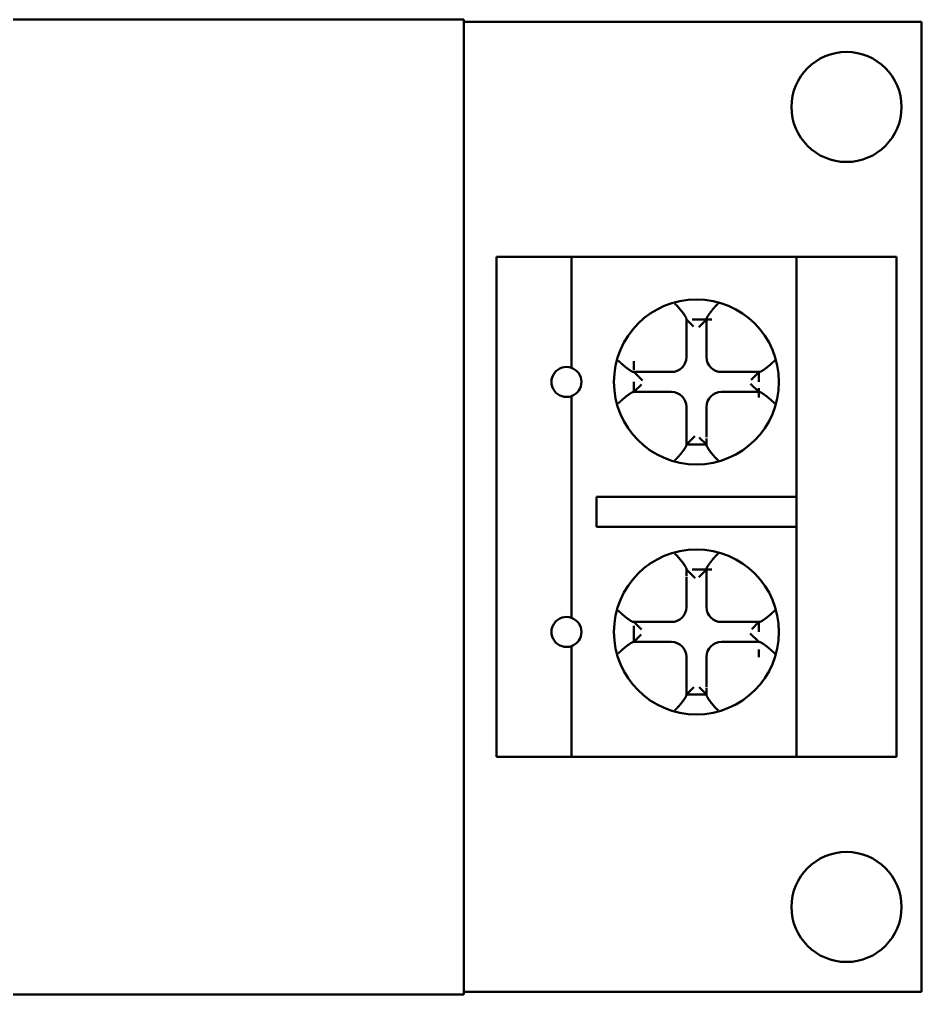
# Model space of a CAD drawing. Header units: millimetres. Extents: x -86 to 841, y -58 to 594.
# Drawn here: x 502.96 to 520.99, y 228.06 to 247.56 of the extents above; entities that cross this region are included whole.
import ezdxf

# ---------------------------------------------------------------- set-up
doc = ezdxf.new("R2010")
doc.units = ezdxf.units.MM
doc.layers.add('Visible (ISO)', color=7, linetype='Continuous', lineweight=50)

msp = doc.modelspace()

# ---------------------------------------------------------------- linework, layer by layer
at = {"layer": 'Visible (ISO)'}
for p, q in [((511.842, 247.557), (494.842, 247.557)), ((511.842, 228.057), (511.842, 247.557)), ((520.992, 247.507), (511.842, 247.507)), ((520.992, 228.107), (520.992, 247.507)), ((513.992, 242.807), (512.492, 242.807)), ((512.492, 242.807), (512.492, 232.807)), ((518.492, 242.807), (513.992, 242.807)), ((513.992, 242.807), (513.992, 240.589)), ((518.492, 242.807), (518.492, 238.007)), ((520.492, 242.807), (518.492, 242.807)), ((520.492, 242.807), (520.492, 232.807)), ((516.292, 241.572), (516.292, 241.418)), ((516.434, 241.414), (516.292, 241.557)), ((516.292, 240.807), (516.292, 241.411)), ((516.797, 241.557), (516.408, 241.557)), ((516.692, 241.557), (516.539, 241.404)), ((516.692, 241.411), (516.692, 241.566)), ((516.692, 241.411), (516.692, 240.807)), ((515.242, 240.72), (515.242, 240.547)), ((515.387, 240.507), (515.232, 240.507)), ((515.414, 240.334), (515.244, 240.505)), ((515.387, 240.507), (515.992, 240.507)), ((516.992, 240.507), (517.597, 240.507)), ((517.742, 240.506), (517.586, 240.351)), ((517.752, 240.507), (517.597, 240.507)), ((517.742, 240.507), (517.742, 240.307)), ((515.242, 240.107), (515.242, 240.307)), ((515.392, 240.257), (515.242, 240.107)), ((517.741, 240.108), (517.576, 240.273)), ((515.232, 240.107), (515.387, 240.107)), ((515.992, 240.107), (515.387, 240.107)), ((517.597, 240.107), (516.992, 240.107)), ((517.597, 240.107), (517.752, 240.107)), ((517.742, 240.185), (517.742, 239.995)), ((513.992, 240.024), (513.992, 235.589)), ((516.292, 239.202), (516.292, 239.807)), ((516.692, 239.807), (516.692, 239.202)), ((516.292, 239.047), (516.292, 239.202)), ((516.457, 239.222), (516.293, 239.057)), ((516.692, 239.057), (516.549, 239.199)), ((516.692, 239.176), (516.692, 239.023)), ((516.692, 239.057), (516.292, 239.057)), ((514.492, 238.007), (514.492, 237.407)), ((518.492, 238.007), (514.492, 238.007)), ((518.492, 238.007), (518.492, 237.407)), ((518.492, 237.407), (514.492, 237.407)), ((518.492, 237.407), (518.492, 232.807)), ((516.292, 236.581), (516.292, 236.427)), ((516.468, 236.381), (516.294, 236.554)), ((516.797, 236.557), (516.408, 236.557)), ((516.692, 236.557), (516.542, 236.406)), ((516.692, 236.411), (516.692, 236.566)), ((516.292, 235.807), (516.292, 236.411)), ((516.692, 236.411), (516.692, 235.807)), ((515.387, 235.507), (515.232, 235.507)), ((515.391, 235.357), (515.242, 235.507)), ((515.242, 235.433), (515.242, 235.23)), ((515.387, 235.507), (515.992, 235.507)), ((516.992, 235.507), (517.597, 235.507)), ((517.752, 235.507), (517.597, 235.507)), ((517.742, 235.507), (517.598, 235.363)), ((517.742, 235.507), (517.742, 235.307)), ((515.242, 235.107), (515.242, 235.307)), ((515.389, 235.254), (515.242, 235.107)), ((517.74, 235.108), (517.569, 235.279)), ((513.992, 235.024), (513.992, 232.807)), ((515.232, 235.107), (515.387, 235.107)), ((515.992, 235.107), (515.387, 235.107)), ((517.597, 235.107), (516.992, 235.107)), ((517.597, 235.107), (517.752, 235.107)), ((516.292, 234.202), (516.292, 234.807)), ((516.692, 234.807), (516.692, 234.202)), ((517.742, 234.955), (517.742, 234.806)), ((516.438, 234.203), (516.292, 234.057)), ((516.292, 234.047), (516.292, 234.202)), ((516.692, 234.057), (516.546, 234.203)), ((516.692, 234.057), (516.292, 234.057)), ((516.692, 234.182), (516.692, 234.028)), ((513.992, 232.807), (512.492, 232.807)), ((518.492, 232.807), (513.992, 232.807)), ((520.492, 232.807), (518.492, 232.807)), ((494.842, 228.057), (511.842, 228.057)), ((511.842, 228.107), (520.992, 228.107))]:
    msp.add_line(p, q, dxfattribs=at)
for centre, radius in [((519.492, 245.807), 1.1), ((516.492, 240.307), 1.65), ((516.492, 235.307), 1.65), ((519.492, 229.807), 1.1)]:
    msp.add_circle(centre, radius, dxfattribs=at)
for centre, start, end in [((515.992, 240.807), 270, 0), ((516.992, 240.807), 180, 270), ((513.892, 240.307), 70.5288, 289.4712), ((513.892, 240.307), 289.4712, 70.5288), ((515.992, 239.807), 0, 90), ((516.992, 239.807), 90, 180), ((515.992, 235.807), 270, 0), ((516.992, 235.807), 180, 270), ((513.892, 235.307), 70.5288, 289.4712), ((513.892, 235.307), 289.4712, 70.5288), ((515.992, 234.807), 0, 90), ((516.992, 234.807), 90, 180)]:
    msp.add_arc(centre, 0.3, start, end, dxfattribs=at)
for points, knots in [([(516.292, 241.566), (516.292, 241.569), (516.291, 241.573), (516.288, 241.582), (516.286, 241.587), (516.278, 241.605), (516.269, 241.619), (516.246, 241.655), (516.229, 241.678), (516.19, 241.729), (516.168, 241.756), (516.122, 241.809), (516.098, 241.835), (516.07, 241.863), (516.065, 241.868), (516.06, 241.872)], [0.000001, 0.000001, 0.000001, 0.000001, 0.00287768, 0.00287768, 0.00591078, 0.00591078, 0.01244531, 0.01244531, 0.0208303, 0.0208303, 0.02984915, 0.02984915, 0.03976854, 0.03976854, 0.04179777, 0.04179777, 0.04179777, 0.04179777]), ([(516.692, 241.566), (516.692, 241.568), (516.692, 241.569), (516.692, 241.57), (516.692, 241.571), (516.693, 241.573), (516.693, 241.574), (516.693, 241.576), (516.694, 241.577), (516.694, 241.579), (516.695, 241.58), (516.696, 241.582), (516.696, 241.584), (516.697, 241.586), (516.698, 241.587), (516.699, 241.589), (516.7, 241.591), (516.7, 241.593), (516.701, 241.595), (516.702, 241.596), (516.702, 241.597), (516.703, 241.598), (516.703, 241.599), (516.704, 241.6), (516.705, 241.601), (516.706, 241.603), (516.707, 241.605), (516.708, 241.607), (516.709, 241.609), (516.711, 241.612), (516.712, 241.614), (516.713, 241.616), (516.715, 241.618), (516.716, 241.621), (516.717, 241.623), (516.719, 241.625), (516.72, 241.628), (516.722, 241.63), (516.723, 241.632), (516.725, 241.635), (516.726, 241.637), (516.728, 241.64), (516.73, 241.642), (516.731, 241.645), (516.733, 241.647), (516.735, 241.65), (516.736, 241.652), (516.738, 241.655), (516.74, 241.657), (516.742, 241.66), (516.744, 241.662), (516.745, 241.665), (516.747, 241.668), (516.749, 241.67), (516.751, 241.673), (516.753, 241.675), (516.755, 241.678), (516.757, 241.681), (516.759, 241.683), (516.76, 241.686), (516.762, 241.688), (516.764, 241.691), (516.766, 241.694), (516.768, 241.696), (516.77, 241.699), (516.772, 241.702), (516.774, 241.704), (516.777, 241.707), (516.779, 241.71), (516.781, 241.712), (516.783, 241.715), (516.785, 241.718), (516.787, 241.72), (516.789, 241.723), (516.791, 241.726), (516.793, 241.728), (516.795, 241.731), (516.798, 241.734), (516.8, 241.736), (516.802, 241.739), (516.804, 241.742), (516.806, 241.744), (516.808, 241.747), (516.811, 241.75), (516.813, 241.752), (516.815, 241.755), (516.817, 241.758), (516.819, 241.76), (516.821, 241.763), (516.824, 241.766), (516.826, 241.768), (516.828, 241.771), (516.83, 241.773), (516.833, 241.776), (516.835, 241.778), (516.837, 241.781), (516.839, 241.784), (516.841, 241.786), (516.844, 241.789), (516.846, 241.791), (516.848, 241.794), (516.85, 241.796), (516.853, 241.799), (516.855, 241.801), (516.857, 241.804), (516.859, 241.806), (516.861, 241.809), (516.864, 241.811), (516.866, 241.813), (516.868, 241.816), (516.87, 241.818), (516.873, 241.821), (516.875, 241.823), (516.877, 241.825), (516.879, 241.828), (516.881, 241.83), (516.884, 241.832), (516.886, 241.834), (516.888, 241.837), (516.89, 241.839), (516.892, 241.841), (516.894, 241.843), (516.897, 241.846), (516.899, 241.848), (516.901, 241.85), (516.903, 241.852), (516.905, 241.854), (516.907, 241.856), (516.909, 241.858), (516.911, 241.86), (516.913, 241.862), (516.916, 241.864), (516.918, 241.866), (516.92, 241.868), (516.922, 241.87), (516.924, 241.872)], [0, 0, 0, 0, 0.022727, 0.022727, 0.022727, 0.045455, 0.045455, 0.045455, 0.068182, 0.068182, 0.068182, 0.090909, 0.090909, 0.090909, 0.113636, 0.113636, 0.113636, 0.136364, 0.136364, 0.136364, 0.147688, 0.147688, 0.147688, 0.159091, 0.159091, 0.159091, 0.181818, 0.181818, 0.181818, 0.204545, 0.204545, 0.204545, 0.227273, 0.227273, 0.227273, 0.25, 0.25, 0.25, 0.272727, 0.272727, 0.272727, 0.295455, 0.295455, 0.295455, 0.318182, 0.318182, 0.318182, 0.340909, 0.340909, 0.340909, 0.363636, 0.363636, 0.363636, 0.386364, 0.386364, 0.386364, 0.409091, 0.409091, 0.409091, 0.431818, 0.431818, 0.431818, 0.454545, 0.454545, 0.454545, 0.477273, 0.477273, 0.477273, 0.5, 0.5, 0.5, 0.522727, 0.522727, 0.522727, 0.545455, 0.545455, 0.545455, 0.568182, 0.568182, 0.568182, 0.590909, 0.590909, 0.590909, 0.613636, 0.613636, 0.613636, 0.636364, 0.636364, 0.636364, 0.659091, 0.659091, 0.659091, 0.681818, 0.681818, 0.681818, 0.704545, 0.704545, 0.704545, 0.727273, 0.727273, 0.727273, 0.75, 0.75, 0.75, 0.772727, 0.772727, 0.772727, 0.795455, 0.795455, 0.795455, 0.818182, 0.818182, 0.818182, 0.840909, 0.840909, 0.840909, 0.863636, 0.863636, 0.863636, 0.886364, 0.886364, 0.886364, 0.909091, 0.909091, 0.909091, 0.931818, 0.931818, 0.931818, 0.954545, 0.954545, 0.954545, 0.977273, 0.977273, 0.977273, 1, 1, 1, 1]), ([(515.232, 240.507), (515.231, 240.507), (515.23, 240.507), (515.228, 240.507), (515.227, 240.507), (515.226, 240.507), (515.224, 240.508), (515.223, 240.508), (515.221, 240.509), (515.22, 240.509), (515.218, 240.51), (515.216, 240.51), (515.215, 240.511), (515.213, 240.512), (515.211, 240.513), (515.209, 240.513), (515.207, 240.514), (515.206, 240.515), (515.204, 240.516), (515.202, 240.517), (515.2, 240.518), (515.198, 240.519), (515.195, 240.52), (515.193, 240.522), (515.191, 240.523), (515.19, 240.524), (515.188, 240.524), (515.187, 240.525), (515.184, 240.527), (515.181, 240.529), (515.178, 240.531), (515.175, 240.532), (515.173, 240.534), (515.171, 240.535), (515.168, 240.537), (515.166, 240.538), (515.164, 240.54), (515.161, 240.541), (515.159, 240.543), (515.156, 240.544), (515.154, 240.546), (515.151, 240.548), (515.149, 240.549), (515.146, 240.551), (515.144, 240.553), (515.141, 240.555), (515.139, 240.556), (515.136, 240.558), (515.134, 240.56), (515.131, 240.562), (515.128, 240.564), (515.126, 240.566), (515.123, 240.568), (515.121, 240.569), (515.118, 240.571), (515.115, 240.573), (515.113, 240.575), (515.11, 240.577), (515.107, 240.579), (515.105, 240.581), (515.102, 240.583), (515.099, 240.585), (515.097, 240.587), (515.094, 240.589), (515.091, 240.591), (515.089, 240.593), (515.086, 240.595), (515.083, 240.597), (515.081, 240.6), (515.078, 240.602), (515.075, 240.604), (515.073, 240.606), (515.07, 240.608), (515.067, 240.61), (515.065, 240.612), (515.062, 240.614), (515.06, 240.616), (515.058, 240.617), (515.056, 240.619), (515.053, 240.622), (515.05, 240.625), (515.046, 240.627), (515.043, 240.63), (515.041, 240.632), (515.038, 240.634), (515.036, 240.636), (515.033, 240.638), (515.03, 240.641), (515.028, 240.643), (515.025, 240.645), (515.023, 240.647), (515.02, 240.649), (515.017, 240.652), (515.015, 240.654), (515.012, 240.656), (515.01, 240.658), (515.007, 240.661), (515.005, 240.663), (515.002, 240.665), (515, 240.667), (514.997, 240.67), (514.995, 240.672), (514.992, 240.674), (514.99, 240.676), (514.987, 240.678), (514.985, 240.681), (514.983, 240.683), (514.98, 240.685), (514.978, 240.687), (514.976, 240.69), (514.973, 240.692), (514.971, 240.694), (514.969, 240.696), (514.966, 240.698), (514.964, 240.7), (514.962, 240.703), (514.96, 240.705), (514.957, 240.707), (514.955, 240.709), (514.953, 240.711), (514.951, 240.713), (514.949, 240.716), (514.947, 240.718), (514.944, 240.72), (514.942, 240.722), (514.94, 240.724), (514.938, 240.726), (514.936, 240.728), (514.934, 240.73), (514.932, 240.732), (514.93, 240.734), (514.928, 240.736), (514.926, 240.738)], [0, 0, 0, 0, 0.022727, 0.022727, 0.022727, 0.045455, 0.045455, 0.045455, 0.068182, 0.068182, 0.068182, 0.090909, 0.090909, 0.090909, 0.113636, 0.113636, 0.113636, 0.136364, 0.136364, 0.136364, 0.159091, 0.159091, 0.159091, 0.181818, 0.181818, 0.181818, 0.197847, 0.197847, 0.197847, 0.227273, 0.227273, 0.227273, 0.25, 0.25, 0.25, 0.272727, 0.272727, 0.272727, 0.295455, 0.295455, 0.295455, 0.318182, 0.318182, 0.318182, 0.340909, 0.340909, 0.340909, 0.363636, 0.363636, 0.363636, 0.386364, 0.386364, 0.386364, 0.409091, 0.409091, 0.409091, 0.431818, 0.431818, 0.431818, 0.454545, 0.454545, 0.454545, 0.477273, 0.477273, 0.477273, 0.5, 0.5, 0.5, 0.522727, 0.522727, 0.522727, 0.545455, 0.545455, 0.545455, 0.568182, 0.568182, 0.568182, 0.584169, 0.584169, 0.584169, 0.613636, 0.613636, 0.613636, 0.636364, 0.636364, 0.636364, 0.659091, 0.659091, 0.659091, 0.681818, 0.681818, 0.681818, 0.704545, 0.704545, 0.704545, 0.727273, 0.727273, 0.727273, 0.75, 0.75, 0.75, 0.772727, 0.772727, 0.772727, 0.795455, 0.795455, 0.795455, 0.818182, 0.818182, 0.818182, 0.840909, 0.840909, 0.840909, 0.863636, 0.863636, 0.863636, 0.886364, 0.886364, 0.886364, 0.909091, 0.909091, 0.909091, 0.931818, 0.931818, 0.931818, 0.954545, 0.954545, 0.954545, 0.977273, 0.977273, 0.977273, 1, 1, 1, 1]), ([(517.752, 240.507), (517.753, 240.507), (517.754, 240.507), (517.755, 240.507), (517.757, 240.507), (517.758, 240.507), (517.759, 240.508), (517.761, 240.508), (517.762, 240.509), (517.764, 240.509), (517.766, 240.51), (517.767, 240.51), (517.769, 240.511), (517.771, 240.512), (517.773, 240.513), (517.774, 240.513), (517.776, 240.514), (517.778, 240.515), (517.78, 240.516), (517.782, 240.517), (517.784, 240.518), (517.786, 240.519), (517.788, 240.52), (517.79, 240.522), (517.793, 240.523), (517.795, 240.524), (517.797, 240.525), (517.799, 240.527), (517.801, 240.528), (517.804, 240.529), (517.806, 240.531), (517.808, 240.532), (517.811, 240.534), (517.813, 240.535), (517.815, 240.537), (517.818, 240.538), (517.82, 240.54), (517.823, 240.541), (517.825, 240.543), (517.827, 240.544), (517.83, 240.546), (517.832, 240.548), (517.835, 240.549), (517.837, 240.551), (517.84, 240.553), (517.843, 240.555), (517.845, 240.556), (517.848, 240.558), (517.85, 240.56), (517.853, 240.562), (517.855, 240.564), (517.858, 240.566), (517.861, 240.568), (517.863, 240.569), (517.866, 240.571), (517.868, 240.573), (517.871, 240.575), (517.874, 240.577), (517.876, 240.579), (517.879, 240.581), (517.882, 240.583), (517.884, 240.585), (517.887, 240.587), (517.89, 240.589), (517.892, 240.591), (517.895, 240.593), (517.898, 240.595), (517.9, 240.597), (517.903, 240.6), (517.906, 240.602), (517.908, 240.604), (517.911, 240.606), (517.914, 240.608), (517.916, 240.61), (517.919, 240.612), (517.922, 240.614), (517.924, 240.617), (517.927, 240.619), (517.93, 240.621), (517.932, 240.623), (517.935, 240.625), (517.938, 240.627), (517.94, 240.63), (517.943, 240.632), (517.946, 240.634), (517.948, 240.636), (517.951, 240.638), (517.953, 240.641), (517.956, 240.642), (517.958, 240.644), (517.96, 240.646), (517.963, 240.649), (517.966, 240.651), (517.969, 240.654), (517.971, 240.656), (517.974, 240.658), (517.976, 240.661), (517.979, 240.663), (517.982, 240.665), (517.984, 240.667), (517.986, 240.67), (517.989, 240.672), (517.991, 240.674), (517.994, 240.676), (517.996, 240.678), (517.999, 240.681), (518.001, 240.683), (518.003, 240.685), (518.006, 240.687), (518.008, 240.69), (518.011, 240.692), (518.013, 240.694), (518.015, 240.696), (518.017, 240.698), (518.02, 240.7), (518.022, 240.703), (518.024, 240.705), (518.026, 240.707), (518.029, 240.709), (518.031, 240.711), (518.033, 240.713), (518.035, 240.716), (518.037, 240.718), (518.039, 240.72), (518.041, 240.722), (518.043, 240.724), (518.045, 240.726), (518.048, 240.728), (518.05, 240.73), (518.051, 240.732), (518.053, 240.734), (518.055, 240.736), (518.057, 240.738)], [0, 0, 0, 0, 0.0227273, 0.0227273, 0.0227273, 0.0454545, 0.0454545, 0.0454545, 0.0681818, 0.0681818, 0.0681818, 0.0909091, 0.0909091, 0.0909091, 0.1136364, 0.1136364, 0.1136364, 0.1363636, 0.1363636, 0.1363636, 0.1590909, 0.1590909, 0.1590909, 0.1818182, 0.1818182, 0.1818182, 0.2045455, 0.2045455, 0.2045455, 0.2272727, 0.2272727, 0.2272727, 0.25, 0.25, 0.25, 0.2727273, 0.2727273, 0.2727273, 0.2954545, 0.2954545, 0.2954545, 0.3181818, 0.3181818, 0.3181818, 0.3409091, 0.3409091, 0.3409091, 0.3636364, 0.3636364, 0.3636364, 0.3863636, 0.3863636, 0.3863636, 0.4090909, 0.4090909, 0.4090909, 0.4318182, 0.4318182, 0.4318182, 0.4545455, 0.4545455, 0.4545455, 0.4772727, 0.4772727, 0.4772727, 0.5, 0.5, 0.5, 0.5227273, 0.5227273, 0.5227273, 0.5454545, 0.5454545, 0.5454545, 0.5681818, 0.5681818, 0.5681818, 0.5909091, 0.5909091, 0.5909091, 0.6136364, 0.6136364, 0.6136364, 0.6363636, 0.6363636, 0.6363636, 0.6590909, 0.6590909, 0.6590909, 0.6782749, 0.6782749, 0.6782749, 0.7045455, 0.7045455, 0.7045455, 0.7272727, 0.7272727, 0.7272727, 0.75, 0.75, 0.75, 0.7727273, 0.7727273, 0.7727273, 0.7954545, 0.7954545, 0.7954545, 0.8181818, 0.8181818, 0.8181818, 0.8409091, 0.8409091, 0.8409091, 0.8636364, 0.8636364, 0.8636364, 0.8863636, 0.8863636, 0.8863636, 0.9090909, 0.9090909, 0.9090909, 0.9318182, 0.9318182, 0.9318182, 0.9545455, 0.9545455, 0.9545455, 0.9772727, 0.9772727, 0.9772727, 1, 1, 1, 1]), ([(515.232, 240.107), (515.231, 240.107), (515.23, 240.107), (515.228, 240.106), (515.227, 240.106), (515.226, 240.106), (515.224, 240.105), (515.223, 240.105), (515.221, 240.105), (515.22, 240.104), (515.218, 240.104), (515.216, 240.103), (515.215, 240.102), (515.213, 240.101), (515.211, 240.101), (515.209, 240.1), (515.207, 240.099), (515.206, 240.098), (515.204, 240.097), (515.202, 240.096), (515.2, 240.095), (515.198, 240.094), (515.195, 240.093), (515.193, 240.092), (515.191, 240.09), (515.189, 240.089), (515.187, 240.088), (515.185, 240.087), (515.182, 240.085), (515.18, 240.084), (515.178, 240.083), (515.175, 240.081), (515.173, 240.08), (515.171, 240.078), (515.168, 240.077), (515.166, 240.075), (515.164, 240.074), (515.161, 240.072), (515.159, 240.07), (515.156, 240.069), (515.154, 240.067), (515.151, 240.065), (515.149, 240.064), (515.146, 240.062), (515.144, 240.06), (515.141, 240.059), (515.139, 240.057), (515.136, 240.055), (515.134, 240.053), (515.131, 240.051), (515.128, 240.049), (515.126, 240.048), (515.123, 240.046), (515.121, 240.044), (515.118, 240.042), (515.115, 240.04), (515.113, 240.038), (515.11, 240.036), (515.107, 240.034), (515.105, 240.032), (515.102, 240.03), (515.099, 240.028), (515.097, 240.026), (515.094, 240.024), (515.091, 240.022), (515.089, 240.02), (515.086, 240.018), (515.083, 240.016), (515.081, 240.014), (515.078, 240.012), (515.075, 240.009), (515.073, 240.007), (515.07, 240.005), (515.067, 240.003), (515.065, 240.001), (515.062, 239.999), (515.059, 239.997), (515.057, 239.994), (515.054, 239.992), (515.051, 239.99), (515.049, 239.988), (515.046, 239.986), (515.043, 239.984), (515.041, 239.981), (515.038, 239.979), (515.036, 239.977), (515.033, 239.975), (515.03, 239.973), (515.028, 239.971), (515.026, 239.969), (515.024, 239.967), (515.021, 239.964), (515.018, 239.962), (515.015, 239.959), (515.012, 239.957), (515.01, 239.955), (515.007, 239.953), (515.005, 239.95), (515.002, 239.948), (515, 239.946), (514.997, 239.944), (514.995, 239.941), (514.992, 239.939), (514.99, 239.937), (514.987, 239.935), (514.985, 239.933), (514.983, 239.93), (514.98, 239.928), (514.978, 239.926), (514.976, 239.924), (514.973, 239.921), (514.971, 239.919), (514.969, 239.917), (514.966, 239.915), (514.964, 239.913), (514.962, 239.911), (514.96, 239.908), (514.957, 239.906), (514.955, 239.904), (514.953, 239.902), (514.951, 239.9), (514.949, 239.898), (514.947, 239.896), (514.944, 239.893), (514.942, 239.891), (514.94, 239.889), (514.938, 239.887), (514.936, 239.885), (514.934, 239.883), (514.932, 239.881), (514.93, 239.879), (514.928, 239.877), (514.926, 239.875)], [0, 0, 0, 0, 0.0227273, 0.0227273, 0.0227273, 0.0454545, 0.0454545, 0.0454545, 0.0681818, 0.0681818, 0.0681818, 0.0909091, 0.0909091, 0.0909091, 0.1136364, 0.1136364, 0.1136364, 0.1363636, 0.1363636, 0.1363636, 0.1590909, 0.1590909, 0.1590909, 0.1818182, 0.1818182, 0.1818182, 0.2045455, 0.2045455, 0.2045455, 0.2272727, 0.2272727, 0.2272727, 0.25, 0.25, 0.25, 0.2727273, 0.2727273, 0.2727273, 0.2954545, 0.2954545, 0.2954545, 0.3181818, 0.3181818, 0.3181818, 0.3409091, 0.3409091, 0.3409091, 0.3636364, 0.3636364, 0.3636364, 0.3863636, 0.3863636, 0.3863636, 0.4090909, 0.4090909, 0.4090909, 0.4318182, 0.4318182, 0.4318182, 0.4545455, 0.4545455, 0.4545455, 0.4772727, 0.4772727, 0.4772727, 0.5, 0.5, 0.5, 0.5227273, 0.5227273, 0.5227273, 0.5454545, 0.5454545, 0.5454545, 0.5681818, 0.5681818, 0.5681818, 0.5909091, 0.5909091, 0.5909091, 0.6136364, 0.6136364, 0.6136364, 0.6363636, 0.6363636, 0.6363636, 0.6590909, 0.6590909, 0.6590909, 0.6782749, 0.6782749, 0.6782749, 0.7045455, 0.7045455, 0.7045455, 0.7272727, 0.7272727, 0.7272727, 0.75, 0.75, 0.75, 0.7727273, 0.7727273, 0.7727273, 0.7954545, 0.7954545, 0.7954545, 0.8181818, 0.8181818, 0.8181818, 0.8409091, 0.8409091, 0.8409091, 0.8636364, 0.8636364, 0.8636364, 0.8863636, 0.8863636, 0.8863636, 0.9090909, 0.9090909, 0.9090909, 0.9318182, 0.9318182, 0.9318182, 0.9545455, 0.9545455, 0.9545455, 0.9772727, 0.9772727, 0.9772727, 1, 1, 1, 1]), ([(517.752, 240.107), (517.753, 240.107), (517.754, 240.107), (517.755, 240.106), (517.757, 240.106), (517.758, 240.106), (517.759, 240.105), (517.761, 240.105), (517.762, 240.105), (517.764, 240.104), (517.766, 240.104), (517.767, 240.103), (517.769, 240.102), (517.771, 240.101), (517.773, 240.101), (517.774, 240.1), (517.776, 240.099), (517.778, 240.098), (517.78, 240.097), (517.782, 240.096), (517.784, 240.095), (517.786, 240.094), (517.788, 240.093), (517.79, 240.092), (517.793, 240.09), (517.794, 240.09), (517.796, 240.089), (517.797, 240.088), (517.8, 240.086), (517.803, 240.084), (517.806, 240.083), (517.808, 240.081), (517.811, 240.08), (517.813, 240.078), (517.815, 240.077), (517.818, 240.075), (517.82, 240.074), (517.823, 240.072), (517.825, 240.07), (517.827, 240.069), (517.83, 240.067), (517.832, 240.065), (517.835, 240.064), (517.837, 240.062), (517.84, 240.06), (517.843, 240.059), (517.845, 240.057), (517.848, 240.055), (517.85, 240.053), (517.853, 240.051), (517.855, 240.049), (517.858, 240.048), (517.861, 240.046), (517.863, 240.044), (517.866, 240.042), (517.868, 240.04), (517.871, 240.038), (517.874, 240.036), (517.876, 240.034), (517.879, 240.032), (517.882, 240.03), (517.884, 240.028), (517.887, 240.026), (517.89, 240.024), (517.892, 240.022), (517.895, 240.02), (517.898, 240.018), (517.9, 240.016), (517.903, 240.014), (517.906, 240.012), (517.908, 240.009), (517.911, 240.007), (517.914, 240.005), (517.916, 240.003), (517.919, 240.001), (517.922, 239.999), (517.924, 239.997), (517.925, 239.996), (517.927, 239.994), (517.931, 239.991), (517.934, 239.989), (517.938, 239.986), (517.94, 239.984), (517.943, 239.981), (517.946, 239.979), (517.948, 239.977), (517.951, 239.975), (517.953, 239.973), (517.956, 239.97), (517.959, 239.968), (517.961, 239.966), (517.964, 239.964), (517.966, 239.961), (517.969, 239.959), (517.971, 239.957), (517.974, 239.955), (517.976, 239.953), (517.979, 239.95), (517.982, 239.948), (517.984, 239.946), (517.986, 239.944), (517.989, 239.941), (517.991, 239.939), (517.994, 239.937), (517.996, 239.935), (517.999, 239.933), (518.001, 239.93), (518.003, 239.928), (518.006, 239.926), (518.008, 239.924), (518.011, 239.921), (518.013, 239.919), (518.015, 239.917), (518.017, 239.915), (518.02, 239.913), (518.022, 239.911), (518.024, 239.908), (518.026, 239.906), (518.029, 239.904), (518.031, 239.902), (518.033, 239.9), (518.035, 239.898), (518.037, 239.896), (518.039, 239.893), (518.041, 239.891), (518.043, 239.889), (518.045, 239.887), (518.048, 239.885), (518.05, 239.883), (518.051, 239.881), (518.053, 239.879), (518.055, 239.877), (518.057, 239.875)], [0, 0, 0, 0, 0.022727, 0.022727, 0.022727, 0.045455, 0.045455, 0.045455, 0.068182, 0.068182, 0.068182, 0.090909, 0.090909, 0.090909, 0.113636, 0.113636, 0.113636, 0.136364, 0.136364, 0.136364, 0.159091, 0.159091, 0.159091, 0.181818, 0.181818, 0.181818, 0.197847, 0.197847, 0.197847, 0.227273, 0.227273, 0.227273, 0.25, 0.25, 0.25, 0.272727, 0.272727, 0.272727, 0.295455, 0.295455, 0.295455, 0.318182, 0.318182, 0.318182, 0.340909, 0.340909, 0.340909, 0.363636, 0.363636, 0.363636, 0.386364, 0.386364, 0.386364, 0.409091, 0.409091, 0.409091, 0.431818, 0.431818, 0.431818, 0.454545, 0.454545, 0.454545, 0.477273, 0.477273, 0.477273, 0.5, 0.5, 0.5, 0.522727, 0.522727, 0.522727, 0.545455, 0.545455, 0.545455, 0.568182, 0.568182, 0.568182, 0.584169, 0.584169, 0.584169, 0.613636, 0.613636, 0.613636, 0.636364, 0.636364, 0.636364, 0.659091, 0.659091, 0.659091, 0.681818, 0.681818, 0.681818, 0.704545, 0.704545, 0.704545, 0.727273, 0.727273, 0.727273, 0.75, 0.75, 0.75, 0.772727, 0.772727, 0.772727, 0.795455, 0.795455, 0.795455, 0.818182, 0.818182, 0.818182, 0.840909, 0.840909, 0.840909, 0.863636, 0.863636, 0.863636, 0.886364, 0.886364, 0.886364, 0.909091, 0.909091, 0.909091, 0.931818, 0.931818, 0.931818, 0.954545, 0.954545, 0.954545, 0.977273, 0.977273, 0.977273, 1, 1, 1, 1]), ([(516.292, 239.047), (516.292, 239.046), (516.292, 239.044), (516.292, 239.043), (516.291, 239.042), (516.291, 239.041), (516.291, 239.039), (516.29, 239.038), (516.29, 239.036), (516.289, 239.034), (516.289, 239.033), (516.288, 239.031), (516.287, 239.029), (516.287, 239.028), (516.286, 239.026), (516.285, 239.024), (516.284, 239.022), (516.283, 239.02), (516.282, 239.018), (516.282, 239.017), (516.281, 239.016), (516.281, 239.015), (516.28, 239.014), (516.28, 239.013), (516.279, 239.012), (516.278, 239.01), (516.277, 239.008), (516.276, 239.006), (516.275, 239.004), (516.273, 239.002), (516.272, 238.999), (516.271, 238.997), (516.269, 238.995), (516.268, 238.993), (516.266, 238.99), (516.265, 238.988), (516.263, 238.986), (516.262, 238.983), (516.26, 238.981), (516.259, 238.978), (516.257, 238.976), (516.256, 238.973), (516.254, 238.971), (516.252, 238.969), (516.251, 238.966), (516.249, 238.964), (516.247, 238.961), (516.246, 238.959), (516.244, 238.956), (516.242, 238.953), (516.24, 238.951), (516.238, 238.948), (516.237, 238.946), (516.235, 238.943), (516.233, 238.94), (516.231, 238.938), (516.229, 238.935), (516.227, 238.933), (516.225, 238.93), (516.223, 238.927), (516.221, 238.925), (516.219, 238.922), (516.217, 238.919), (516.215, 238.917), (516.213, 238.914), (516.211, 238.911), (516.209, 238.909), (516.207, 238.906), (516.205, 238.903), (516.203, 238.901), (516.201, 238.898), (516.199, 238.895), (516.197, 238.893), (516.195, 238.89), (516.193, 238.887), (516.19, 238.885), (516.188, 238.882), (516.186, 238.879), (516.184, 238.877), (516.182, 238.874), (516.18, 238.871), (516.178, 238.869), (516.175, 238.866), (516.173, 238.863), (516.171, 238.861), (516.169, 238.858), (516.167, 238.856), (516.164, 238.853), (516.162, 238.85), (516.16, 238.848), (516.158, 238.845), (516.156, 238.842), (516.153, 238.84), (516.151, 238.837), (516.149, 238.835), (516.147, 238.832), (516.145, 238.83), (516.142, 238.827), (516.14, 238.825), (516.138, 238.822), (516.136, 238.819), (516.133, 238.817), (516.131, 238.814), (516.129, 238.812), (516.127, 238.81), (516.124, 238.807), (516.122, 238.805), (516.12, 238.802), (516.118, 238.8), (516.116, 238.797), (516.113, 238.795), (516.111, 238.793), (516.109, 238.79), (516.107, 238.788), (516.105, 238.786), (516.102, 238.783), (516.1, 238.781), (516.098, 238.779), (516.096, 238.776), (516.094, 238.774), (516.091, 238.772), (516.089, 238.77), (516.087, 238.768), (516.085, 238.766), (516.083, 238.763), (516.081, 238.761), (516.079, 238.759), (516.077, 238.757), (516.074, 238.755), (516.072, 238.753), (516.07, 238.751), (516.068, 238.749), (516.066, 238.747), (516.064, 238.745), (516.062, 238.743), (516.06, 238.741)], [0, 0, 0, 0, 0.022727, 0.022727, 0.022727, 0.045455, 0.045455, 0.045455, 0.068182, 0.068182, 0.068182, 0.090909, 0.090909, 0.090909, 0.113636, 0.113636, 0.113636, 0.136364, 0.136364, 0.136364, 0.147688, 0.147688, 0.147688, 0.159091, 0.159091, 0.159091, 0.181818, 0.181818, 0.181818, 0.204545, 0.204545, 0.204545, 0.227273, 0.227273, 0.227273, 0.25, 0.25, 0.25, 0.272727, 0.272727, 0.272727, 0.295455, 0.295455, 0.295455, 0.318182, 0.318182, 0.318182, 0.340909, 0.340909, 0.340909, 0.363636, 0.363636, 0.363636, 0.386364, 0.386364, 0.386364, 0.409091, 0.409091, 0.409091, 0.431818, 0.431818, 0.431818, 0.454545, 0.454545, 0.454545, 0.477273, 0.477273, 0.477273, 0.5, 0.5, 0.5, 0.522727, 0.522727, 0.522727, 0.545455, 0.545455, 0.545455, 0.568182, 0.568182, 0.568182, 0.590909, 0.590909, 0.590909, 0.613636, 0.613636, 0.613636, 0.636364, 0.636364, 0.636364, 0.659091, 0.659091, 0.659091, 0.681818, 0.681818, 0.681818, 0.704545, 0.704545, 0.704545, 0.727273, 0.727273, 0.727273, 0.75, 0.75, 0.75, 0.772727, 0.772727, 0.772727, 0.795455, 0.795455, 0.795455, 0.818182, 0.818182, 0.818182, 0.840909, 0.840909, 0.840909, 0.863636, 0.863636, 0.863636, 0.886364, 0.886364, 0.886364, 0.909091, 0.909091, 0.909091, 0.931818, 0.931818, 0.931818, 0.954545, 0.954545, 0.954545, 0.977273, 0.977273, 0.977273, 1, 1, 1, 1]), ([(516.692, 239.047), (516.692, 239.044), (516.693, 239.04), (516.695, 239.032), (516.697, 239.027), (516.706, 239.009), (516.715, 238.994), (516.738, 238.958), (516.754, 238.935), (516.794, 238.884), (516.815, 238.857), (516.861, 238.804), (516.886, 238.778), (516.914, 238.75), (516.919, 238.746), (516.924, 238.741)], [0.000001, 0.000001, 0.000001, 0.000001, 0.00287768, 0.00287768, 0.00591078, 0.00591078, 0.01244531, 0.01244531, 0.0208303, 0.0208303, 0.02984915, 0.02984915, 0.03976854, 0.03976854, 0.04179777, 0.04179777, 0.04179777, 0.04179777]), ([(516.292, 236.566), (516.292, 236.569), (516.291, 236.573), (516.288, 236.582), (516.286, 236.587), (516.278, 236.605), (516.269, 236.619), (516.246, 236.655), (516.229, 236.678), (516.19, 236.729), (516.168, 236.756), (516.122, 236.809), (516.098, 236.835), (516.07, 236.863), (516.065, 236.868), (516.06, 236.872)], [0.000001, 0.000001, 0.000001, 0.000001, 0.00287768, 0.00287768, 0.00591078, 0.00591078, 0.01244531, 0.01244531, 0.0208303, 0.0208303, 0.02984915, 0.02984915, 0.03976854, 0.03976854, 0.04179777, 0.04179777, 0.04179777, 0.04179777]), ([(516.692, 236.566), (516.692, 236.568), (516.692, 236.569), (516.692, 236.57), (516.692, 236.571), (516.693, 236.573), (516.693, 236.574), (516.693, 236.576), (516.694, 236.577), (516.694, 236.579), (516.695, 236.58), (516.696, 236.582), (516.696, 236.584), (516.697, 236.586), (516.698, 236.587), (516.699, 236.589), (516.7, 236.591), (516.7, 236.593), (516.701, 236.595), (516.702, 236.596), (516.702, 236.597), (516.703, 236.598), (516.703, 236.599), (516.704, 236.6), (516.705, 236.601), (516.706, 236.603), (516.707, 236.605), (516.708, 236.607), (516.709, 236.609), (516.711, 236.612), (516.712, 236.614), (516.713, 236.616), (516.715, 236.618), (516.716, 236.621), (516.717, 236.623), (516.719, 236.625), (516.72, 236.628), (516.722, 236.63), (516.723, 236.632), (516.725, 236.635), (516.726, 236.637), (516.728, 236.64), (516.73, 236.642), (516.731, 236.645), (516.733, 236.647), (516.735, 236.65), (516.736, 236.652), (516.738, 236.655), (516.74, 236.657), (516.742, 236.66), (516.744, 236.662), (516.745, 236.665), (516.747, 236.668), (516.749, 236.67), (516.751, 236.673), (516.753, 236.675), (516.755, 236.678), (516.757, 236.681), (516.759, 236.683), (516.76, 236.686), (516.762, 236.688), (516.764, 236.691), (516.766, 236.694), (516.768, 236.696), (516.77, 236.699), (516.772, 236.702), (516.774, 236.704), (516.777, 236.707), (516.779, 236.71), (516.781, 236.712), (516.783, 236.715), (516.785, 236.718), (516.787, 236.72), (516.789, 236.723), (516.791, 236.726), (516.793, 236.728), (516.795, 236.731), (516.798, 236.734), (516.8, 236.736), (516.802, 236.739), (516.804, 236.742), (516.806, 236.744), (516.808, 236.747), (516.811, 236.75), (516.813, 236.752), (516.815, 236.755), (516.817, 236.758), (516.819, 236.76), (516.821, 236.763), (516.824, 236.766), (516.826, 236.768), (516.828, 236.771), (516.83, 236.773), (516.833, 236.776), (516.835, 236.778), (516.837, 236.781), (516.839, 236.784), (516.841, 236.786), (516.844, 236.789), (516.846, 236.791), (516.848, 236.794), (516.85, 236.796), (516.853, 236.799), (516.855, 236.801), (516.857, 236.804), (516.859, 236.806), (516.861, 236.809), (516.864, 236.811), (516.866, 236.813), (516.868, 236.816), (516.87, 236.818), (516.873, 236.821), (516.875, 236.823), (516.877, 236.825), (516.879, 236.828), (516.881, 236.83), (516.884, 236.832), (516.886, 236.834), (516.888, 236.837), (516.89, 236.839), (516.892, 236.841), (516.894, 236.843), (516.897, 236.846), (516.899, 236.848), (516.901, 236.85), (516.903, 236.852), (516.905, 236.854), (516.907, 236.856), (516.909, 236.858), (516.911, 236.86), (516.913, 236.862), (516.916, 236.864), (516.918, 236.866), (516.92, 236.868), (516.922, 236.87), (516.924, 236.872)], [0, 0, 0, 0, 0.022727, 0.022727, 0.022727, 0.045455, 0.045455, 0.045455, 0.068182, 0.068182, 0.068182, 0.090909, 0.090909, 0.090909, 0.113636, 0.113636, 0.113636, 0.136364, 0.136364, 0.136364, 0.147688, 0.147688, 0.147688, 0.159091, 0.159091, 0.159091, 0.181818, 0.181818, 0.181818, 0.204545, 0.204545, 0.204545, 0.227273, 0.227273, 0.227273, 0.25, 0.25, 0.25, 0.272727, 0.272727, 0.272727, 0.295455, 0.295455, 0.295455, 0.318182, 0.318182, 0.318182, 0.340909, 0.340909, 0.340909, 0.363636, 0.363636, 0.363636, 0.386364, 0.386364, 0.386364, 0.409091, 0.409091, 0.409091, 0.431818, 0.431818, 0.431818, 0.454545, 0.454545, 0.454545, 0.477273, 0.477273, 0.477273, 0.5, 0.5, 0.5, 0.522727, 0.522727, 0.522727, 0.545455, 0.545455, 0.545455, 0.568182, 0.568182, 0.568182, 0.590909, 0.590909, 0.590909, 0.613636, 0.613636, 0.613636, 0.636364, 0.636364, 0.636364, 0.659091, 0.659091, 0.659091, 0.681818, 0.681818, 0.681818, 0.704545, 0.704545, 0.704545, 0.727273, 0.727273, 0.727273, 0.75, 0.75, 0.75, 0.772727, 0.772727, 0.772727, 0.795455, 0.795455, 0.795455, 0.818182, 0.818182, 0.818182, 0.840909, 0.840909, 0.840909, 0.863636, 0.863636, 0.863636, 0.886364, 0.886364, 0.886364, 0.909091, 0.909091, 0.909091, 0.931818, 0.931818, 0.931818, 0.954545, 0.954545, 0.954545, 0.977273, 0.977273, 0.977273, 1, 1, 1, 1]), ([(515.232, 235.507), (515.231, 235.507), (515.23, 235.507), (515.228, 235.507), (515.227, 235.507), (515.226, 235.507), (515.224, 235.508), (515.223, 235.508), (515.221, 235.509), (515.22, 235.509), (515.218, 235.51), (515.216, 235.51), (515.215, 235.511), (515.213, 235.512), (515.211, 235.513), (515.209, 235.513), (515.207, 235.514), (515.206, 235.515), (515.204, 235.516), (515.202, 235.517), (515.2, 235.518), (515.198, 235.519), (515.195, 235.52), (515.193, 235.522), (515.191, 235.523), (515.19, 235.524), (515.188, 235.524), (515.187, 235.525), (515.184, 235.527), (515.181, 235.529), (515.178, 235.531), (515.175, 235.532), (515.173, 235.534), (515.171, 235.535), (515.168, 235.537), (515.166, 235.538), (515.164, 235.54), (515.161, 235.541), (515.159, 235.543), (515.156, 235.544), (515.154, 235.546), (515.151, 235.548), (515.149, 235.549), (515.146, 235.551), (515.144, 235.553), (515.141, 235.555), (515.139, 235.556), (515.136, 235.558), (515.134, 235.56), (515.131, 235.562), (515.128, 235.564), (515.126, 235.566), (515.123, 235.568), (515.121, 235.569), (515.118, 235.571), (515.115, 235.573), (515.113, 235.575), (515.11, 235.577), (515.107, 235.579), (515.105, 235.581), (515.102, 235.583), (515.099, 235.585), (515.097, 235.587), (515.094, 235.589), (515.091, 235.591), (515.089, 235.593), (515.086, 235.595), (515.083, 235.597), (515.081, 235.6), (515.078, 235.602), (515.075, 235.604), (515.073, 235.606), (515.07, 235.608), (515.067, 235.61), (515.065, 235.612), (515.062, 235.614), (515.06, 235.616), (515.058, 235.617), (515.056, 235.619), (515.053, 235.622), (515.05, 235.625), (515.046, 235.627), (515.043, 235.63), (515.041, 235.632), (515.038, 235.634), (515.036, 235.636), (515.033, 235.638), (515.03, 235.641), (515.028, 235.643), (515.025, 235.645), (515.023, 235.647), (515.02, 235.649), (515.017, 235.652), (515.015, 235.654), (515.012, 235.656), (515.01, 235.658), (515.007, 235.661), (515.005, 235.663), (515.002, 235.665), (515, 235.667), (514.997, 235.67), (514.995, 235.672), (514.992, 235.674), (514.99, 235.676), (514.987, 235.678), (514.985, 235.681), (514.983, 235.683), (514.98, 235.685), (514.978, 235.687), (514.976, 235.69), (514.973, 235.692), (514.971, 235.694), (514.969, 235.696), (514.966, 235.698), (514.964, 235.7), (514.962, 235.703), (514.96, 235.705), (514.957, 235.707), (514.955, 235.709), (514.953, 235.711), (514.951, 235.713), (514.949, 235.716), (514.947, 235.718), (514.944, 235.72), (514.942, 235.722), (514.94, 235.724), (514.938, 235.726), (514.936, 235.728), (514.934, 235.73), (514.932, 235.732), (514.93, 235.734), (514.928, 235.736), (514.926, 235.738)], [0, 0, 0, 0, 0.022727, 0.022727, 0.022727, 0.045455, 0.045455, 0.045455, 0.068182, 0.068182, 0.068182, 0.090909, 0.090909, 0.090909, 0.113636, 0.113636, 0.113636, 0.136364, 0.136364, 0.136364, 0.159091, 0.159091, 0.159091, 0.181818, 0.181818, 0.181818, 0.197847, 0.197847, 0.197847, 0.227273, 0.227273, 0.227273, 0.25, 0.25, 0.25, 0.272727, 0.272727, 0.272727, 0.295455, 0.295455, 0.295455, 0.318182, 0.318182, 0.318182, 0.340909, 0.340909, 0.340909, 0.363636, 0.363636, 0.363636, 0.386364, 0.386364, 0.386364, 0.409091, 0.409091, 0.409091, 0.431818, 0.431818, 0.431818, 0.454545, 0.454545, 0.454545, 0.477273, 0.477273, 0.477273, 0.5, 0.5, 0.5, 0.522727, 0.522727, 0.522727, 0.545455, 0.545455, 0.545455, 0.568182, 0.568182, 0.568182, 0.584169, 0.584169, 0.584169, 0.613636, 0.613636, 0.613636, 0.636364, 0.636364, 0.636364, 0.659091, 0.659091, 0.659091, 0.681818, 0.681818, 0.681818, 0.704545, 0.704545, 0.704545, 0.727273, 0.727273, 0.727273, 0.75, 0.75, 0.75, 0.772727, 0.772727, 0.772727, 0.795455, 0.795455, 0.795455, 0.818182, 0.818182, 0.818182, 0.840909, 0.840909, 0.840909, 0.863636, 0.863636, 0.863636, 0.886364, 0.886364, 0.886364, 0.909091, 0.909091, 0.909091, 0.931818, 0.931818, 0.931818, 0.954545, 0.954545, 0.954545, 0.977273, 0.977273, 0.977273, 1, 1, 1, 1]), ([(517.752, 235.507), (517.753, 235.507), (517.754, 235.507), (517.755, 235.507), (517.757, 235.507), (517.758, 235.507), (517.759, 235.508), (517.761, 235.508), (517.762, 235.509), (517.764, 235.509), (517.766, 235.51), (517.767, 235.51), (517.769, 235.511), (517.771, 235.512), (517.773, 235.513), (517.774, 235.513), (517.776, 235.514), (517.778, 235.515), (517.78, 235.516), (517.782, 235.517), (517.784, 235.518), (517.786, 235.519), (517.788, 235.52), (517.79, 235.522), (517.793, 235.523), (517.795, 235.524), (517.797, 235.525), (517.799, 235.527), (517.801, 235.528), (517.804, 235.529), (517.806, 235.531), (517.808, 235.532), (517.811, 235.534), (517.813, 235.535), (517.815, 235.537), (517.818, 235.538), (517.82, 235.54), (517.823, 235.541), (517.825, 235.543), (517.827, 235.544), (517.83, 235.546), (517.832, 235.548), (517.835, 235.549), (517.837, 235.551), (517.84, 235.553), (517.843, 235.555), (517.845, 235.556), (517.848, 235.558), (517.85, 235.56), (517.853, 235.562), (517.855, 235.564), (517.858, 235.566), (517.861, 235.568), (517.863, 235.569), (517.866, 235.571), (517.868, 235.573), (517.871, 235.575), (517.874, 235.577), (517.876, 235.579), (517.879, 235.581), (517.882, 235.583), (517.884, 235.585), (517.887, 235.587), (517.89, 235.589), (517.892, 235.591), (517.895, 235.593), (517.898, 235.595), (517.9, 235.597), (517.903, 235.6), (517.906, 235.602), (517.908, 235.604), (517.911, 235.606), (517.914, 235.608), (517.916, 235.61), (517.919, 235.612), (517.922, 235.614), (517.924, 235.617), (517.927, 235.619), (517.93, 235.621), (517.932, 235.623), (517.935, 235.625), (517.938, 235.627), (517.94, 235.63), (517.943, 235.632), (517.946, 235.634), (517.948, 235.636), (517.951, 235.638), (517.953, 235.641), (517.956, 235.642), (517.958, 235.644), (517.96, 235.646), (517.963, 235.649), (517.966, 235.651), (517.969, 235.654), (517.971, 235.656), (517.974, 235.658), (517.976, 235.661), (517.979, 235.663), (517.982, 235.665), (517.984, 235.667), (517.986, 235.67), (517.989, 235.672), (517.991, 235.674), (517.994, 235.676), (517.996, 235.678), (517.999, 235.681), (518.001, 235.683), (518.003, 235.685), (518.006, 235.687), (518.008, 235.69), (518.011, 235.692), (518.013, 235.694), (518.015, 235.696), (518.017, 235.698), (518.02, 235.7), (518.022, 235.703), (518.024, 235.705), (518.026, 235.707), (518.029, 235.709), (518.031, 235.711), (518.033, 235.713), (518.035, 235.716), (518.037, 235.718), (518.039, 235.72), (518.041, 235.722), (518.043, 235.724), (518.045, 235.726), (518.048, 235.728), (518.05, 235.73), (518.051, 235.732), (518.053, 235.734), (518.055, 235.736), (518.057, 235.738)], [0, 0, 0, 0, 0.0227273, 0.0227273, 0.0227273, 0.0454545, 0.0454545, 0.0454545, 0.0681818, 0.0681818, 0.0681818, 0.0909091, 0.0909091, 0.0909091, 0.1136364, 0.1136364, 0.1136364, 0.1363636, 0.1363636, 0.1363636, 0.1590909, 0.1590909, 0.1590909, 0.1818182, 0.1818182, 0.1818182, 0.2045455, 0.2045455, 0.2045455, 0.2272727, 0.2272727, 0.2272727, 0.25, 0.25, 0.25, 0.2727273, 0.2727273, 0.2727273, 0.2954545, 0.2954545, 0.2954545, 0.3181818, 0.3181818, 0.3181818, 0.3409091, 0.3409091, 0.3409091, 0.3636364, 0.3636364, 0.3636364, 0.3863636, 0.3863636, 0.3863636, 0.4090909, 0.4090909, 0.4090909, 0.4318182, 0.4318182, 0.4318182, 0.4545455, 0.4545455, 0.4545455, 0.4772727, 0.4772727, 0.4772727, 0.5, 0.5, 0.5, 0.5227273, 0.5227273, 0.5227273, 0.5454545, 0.5454545, 0.5454545, 0.5681818, 0.5681818, 0.5681818, 0.5909091, 0.5909091, 0.5909091, 0.6136364, 0.6136364, 0.6136364, 0.6363636, 0.6363636, 0.6363636, 0.6590909, 0.6590909, 0.6590909, 0.6782749, 0.6782749, 0.6782749, 0.7045455, 0.7045455, 0.7045455, 0.7272727, 0.7272727, 0.7272727, 0.75, 0.75, 0.75, 0.7727273, 0.7727273, 0.7727273, 0.7954545, 0.7954545, 0.7954545, 0.8181818, 0.8181818, 0.8181818, 0.8409091, 0.8409091, 0.8409091, 0.8636364, 0.8636364, 0.8636364, 0.8863636, 0.8863636, 0.8863636, 0.9090909, 0.9090909, 0.9090909, 0.9318182, 0.9318182, 0.9318182, 0.9545455, 0.9545455, 0.9545455, 0.9772727, 0.9772727, 0.9772727, 1, 1, 1, 1]), ([(515.232, 235.107), (515.231, 235.107), (515.23, 235.107), (515.228, 235.106), (515.227, 235.106), (515.226, 235.106), (515.224, 235.105), (515.223, 235.105), (515.221, 235.105), (515.22, 235.104), (515.218, 235.104), (515.216, 235.103), (515.215, 235.102), (515.213, 235.101), (515.211, 235.101), (515.209, 235.1), (515.207, 235.099), (515.206, 235.098), (515.204, 235.097), (515.202, 235.096), (515.2, 235.095), (515.198, 235.094), (515.195, 235.093), (515.193, 235.092), (515.191, 235.09), (515.189, 235.089), (515.187, 235.088), (515.185, 235.087), (515.182, 235.085), (515.18, 235.084), (515.178, 235.083), (515.175, 235.081), (515.173, 235.08), (515.171, 235.078), (515.168, 235.077), (515.166, 235.075), (515.164, 235.074), (515.161, 235.072), (515.159, 235.07), (515.156, 235.069), (515.154, 235.067), (515.151, 235.065), (515.149, 235.064), (515.146, 235.062), (515.144, 235.06), (515.141, 235.059), (515.139, 235.057), (515.136, 235.055), (515.134, 235.053), (515.131, 235.051), (515.128, 235.049), (515.126, 235.048), (515.123, 235.046), (515.121, 235.044), (515.118, 235.042), (515.115, 235.04), (515.113, 235.038), (515.11, 235.036), (515.107, 235.034), (515.105, 235.032), (515.102, 235.03), (515.099, 235.028), (515.097, 235.026), (515.094, 235.024), (515.091, 235.022), (515.089, 235.02), (515.086, 235.018), (515.083, 235.016), (515.081, 235.014), (515.078, 235.012), (515.075, 235.009), (515.073, 235.007), (515.07, 235.005), (515.067, 235.003), (515.065, 235.001), (515.062, 234.999), (515.059, 234.997), (515.057, 234.994), (515.054, 234.992), (515.051, 234.99), (515.049, 234.988), (515.046, 234.986), (515.043, 234.984), (515.041, 234.981), (515.038, 234.979), (515.036, 234.977), (515.033, 234.975), (515.03, 234.973), (515.028, 234.971), (515.026, 234.969), (515.024, 234.967), (515.021, 234.964), (515.018, 234.962), (515.015, 234.959), (515.012, 234.957), (515.01, 234.955), (515.007, 234.953), (515.005, 234.95), (515.002, 234.948), (515, 234.946), (514.997, 234.944), (514.995, 234.941), (514.992, 234.939), (514.99, 234.937), (514.987, 234.935), (514.985, 234.933), (514.983, 234.93), (514.98, 234.928), (514.978, 234.926), (514.976, 234.924), (514.973, 234.921), (514.971, 234.919), (514.969, 234.917), (514.966, 234.915), (514.964, 234.913), (514.962, 234.911), (514.96, 234.908), (514.957, 234.906), (514.955, 234.904), (514.953, 234.902), (514.951, 234.9), (514.949, 234.898), (514.947, 234.896), (514.944, 234.893), (514.942, 234.891), (514.94, 234.889), (514.938, 234.887), (514.936, 234.885), (514.934, 234.883), (514.932, 234.881), (514.93, 234.879), (514.928, 234.877), (514.926, 234.875)], [0, 0, 0, 0, 0.0227273, 0.0227273, 0.0227273, 0.0454545, 0.0454545, 0.0454545, 0.0681818, 0.0681818, 0.0681818, 0.0909091, 0.0909091, 0.0909091, 0.1136364, 0.1136364, 0.1136364, 0.1363636, 0.1363636, 0.1363636, 0.1590909, 0.1590909, 0.1590909, 0.1818182, 0.1818182, 0.1818182, 0.2045455, 0.2045455, 0.2045455, 0.2272727, 0.2272727, 0.2272727, 0.25, 0.25, 0.25, 0.2727273, 0.2727273, 0.2727273, 0.2954545, 0.2954545, 0.2954545, 0.3181818, 0.3181818, 0.3181818, 0.3409091, 0.3409091, 0.3409091, 0.3636364, 0.3636364, 0.3636364, 0.3863636, 0.3863636, 0.3863636, 0.4090909, 0.4090909, 0.4090909, 0.4318182, 0.4318182, 0.4318182, 0.4545455, 0.4545455, 0.4545455, 0.4772727, 0.4772727, 0.4772727, 0.5, 0.5, 0.5, 0.5227273, 0.5227273, 0.5227273, 0.5454545, 0.5454545, 0.5454545, 0.5681818, 0.5681818, 0.5681818, 0.5909091, 0.5909091, 0.5909091, 0.6136364, 0.6136364, 0.6136364, 0.6363636, 0.6363636, 0.6363636, 0.6590909, 0.6590909, 0.6590909, 0.6782749, 0.6782749, 0.6782749, 0.7045455, 0.7045455, 0.7045455, 0.7272727, 0.7272727, 0.7272727, 0.75, 0.75, 0.75, 0.7727273, 0.7727273, 0.7727273, 0.7954545, 0.7954545, 0.7954545, 0.8181818, 0.8181818, 0.8181818, 0.8409091, 0.8409091, 0.8409091, 0.8636364, 0.8636364, 0.8636364, 0.8863636, 0.8863636, 0.8863636, 0.9090909, 0.9090909, 0.9090909, 0.9318182, 0.9318182, 0.9318182, 0.9545455, 0.9545455, 0.9545455, 0.9772727, 0.9772727, 0.9772727, 1, 1, 1, 1]), ([(517.752, 235.107), (517.753, 235.107), (517.754, 235.107), (517.755, 235.106), (517.757, 235.106), (517.758, 235.106), (517.759, 235.105), (517.761, 235.105), (517.762, 235.105), (517.764, 235.104), (517.766, 235.104), (517.767, 235.103), (517.769, 235.102), (517.771, 235.101), (517.773, 235.101), (517.774, 235.1), (517.776, 235.099), (517.778, 235.098), (517.78, 235.097), (517.782, 235.096), (517.784, 235.095), (517.786, 235.094), (517.788, 235.093), (517.79, 235.092), (517.793, 235.09), (517.794, 235.09), (517.796, 235.089), (517.797, 235.088), (517.8, 235.086), (517.803, 235.084), (517.806, 235.083), (517.808, 235.081), (517.811, 235.08), (517.813, 235.078), (517.815, 235.077), (517.818, 235.075), (517.82, 235.074), (517.823, 235.072), (517.825, 235.07), (517.827, 235.069), (517.83, 235.067), (517.832, 235.065), (517.835, 235.064), (517.837, 235.062), (517.84, 235.06), (517.843, 235.059), (517.845, 235.057), (517.848, 235.055), (517.85, 235.053), (517.853, 235.051), (517.855, 235.049), (517.858, 235.048), (517.861, 235.046), (517.863, 235.044), (517.866, 235.042), (517.868, 235.04), (517.871, 235.038), (517.874, 235.036), (517.876, 235.034), (517.879, 235.032), (517.882, 235.03), (517.884, 235.028), (517.887, 235.026), (517.89, 235.024), (517.892, 235.022), (517.895, 235.02), (517.898, 235.018), (517.9, 235.016), (517.903, 235.014), (517.906, 235.012), (517.908, 235.009), (517.911, 235.007), (517.914, 235.005), (517.916, 235.003), (517.919, 235.001), (517.922, 234.999), (517.924, 234.997), (517.925, 234.996), (517.927, 234.994), (517.931, 234.991), (517.934, 234.989), (517.938, 234.986), (517.94, 234.984), (517.943, 234.981), (517.946, 234.979), (517.948, 234.977), (517.951, 234.975), (517.953, 234.973), (517.956, 234.97), (517.959, 234.968), (517.961, 234.966), (517.964, 234.964), (517.966, 234.961), (517.969, 234.959), (517.971, 234.957), (517.974, 234.955), (517.976, 234.953), (517.979, 234.95), (517.982, 234.948), (517.984, 234.946), (517.986, 234.944), (517.989, 234.941), (517.991, 234.939), (517.994, 234.937), (517.996, 234.935), (517.999, 234.933), (518.001, 234.93), (518.003, 234.928), (518.006, 234.926), (518.008, 234.924), (518.011, 234.921), (518.013, 234.919), (518.015, 234.917), (518.017, 234.915), (518.02, 234.913), (518.022, 234.911), (518.024, 234.908), (518.026, 234.906), (518.029, 234.904), (518.031, 234.902), (518.033, 234.9), (518.035, 234.898), (518.037, 234.896), (518.039, 234.893), (518.041, 234.891), (518.043, 234.889), (518.045, 234.887), (518.048, 234.885), (518.05, 234.883), (518.051, 234.881), (518.053, 234.879), (518.055, 234.877), (518.057, 234.875)], [0, 0, 0, 0, 0.022727, 0.022727, 0.022727, 0.045455, 0.045455, 0.045455, 0.068182, 0.068182, 0.068182, 0.090909, 0.090909, 0.090909, 0.113636, 0.113636, 0.113636, 0.136364, 0.136364, 0.136364, 0.159091, 0.159091, 0.159091, 0.181818, 0.181818, 0.181818, 0.197847, 0.197847, 0.197847, 0.227273, 0.227273, 0.227273, 0.25, 0.25, 0.25, 0.272727, 0.272727, 0.272727, 0.295455, 0.295455, 0.295455, 0.318182, 0.318182, 0.318182, 0.340909, 0.340909, 0.340909, 0.363636, 0.363636, 0.363636, 0.386364, 0.386364, 0.386364, 0.409091, 0.409091, 0.409091, 0.431818, 0.431818, 0.431818, 0.454545, 0.454545, 0.454545, 0.477273, 0.477273, 0.477273, 0.5, 0.5, 0.5, 0.522727, 0.522727, 0.522727, 0.545455, 0.545455, 0.545455, 0.568182, 0.568182, 0.568182, 0.584169, 0.584169, 0.584169, 0.613636, 0.613636, 0.613636, 0.636364, 0.636364, 0.636364, 0.659091, 0.659091, 0.659091, 0.681818, 0.681818, 0.681818, 0.704545, 0.704545, 0.704545, 0.727273, 0.727273, 0.727273, 0.75, 0.75, 0.75, 0.772727, 0.772727, 0.772727, 0.795455, 0.795455, 0.795455, 0.818182, 0.818182, 0.818182, 0.840909, 0.840909, 0.840909, 0.863636, 0.863636, 0.863636, 0.886364, 0.886364, 0.886364, 0.909091, 0.909091, 0.909091, 0.931818, 0.931818, 0.931818, 0.954545, 0.954545, 0.954545, 0.977273, 0.977273, 0.977273, 1, 1, 1, 1]), ([(516.292, 234.047), (516.292, 234.046), (516.292, 234.044), (516.292, 234.043), (516.291, 234.042), (516.291, 234.041), (516.291, 234.039), (516.29, 234.038), (516.29, 234.036), (516.289, 234.034), (516.289, 234.033), (516.288, 234.031), (516.287, 234.029), (516.287, 234.028), (516.286, 234.026), (516.285, 234.024), (516.284, 234.022), (516.283, 234.02), (516.282, 234.018), (516.282, 234.017), (516.281, 234.016), (516.281, 234.015), (516.28, 234.014), (516.28, 234.013), (516.279, 234.012), (516.278, 234.01), (516.277, 234.008), (516.276, 234.006), (516.275, 234.004), (516.273, 234.002), (516.272, 233.999), (516.271, 233.997), (516.269, 233.995), (516.268, 233.993), (516.266, 233.99), (516.265, 233.988), (516.263, 233.986), (516.262, 233.983), (516.26, 233.981), (516.259, 233.978), (516.257, 233.976), (516.256, 233.973), (516.254, 233.971), (516.252, 233.969), (516.251, 233.966), (516.249, 233.964), (516.247, 233.961), (516.246, 233.959), (516.244, 233.956), (516.242, 233.953), (516.24, 233.951), (516.238, 233.948), (516.237, 233.946), (516.235, 233.943), (516.233, 233.94), (516.231, 233.938), (516.229, 233.935), (516.227, 233.933), (516.225, 233.93), (516.223, 233.927), (516.221, 233.925), (516.219, 233.922), (516.217, 233.919), (516.215, 233.917), (516.213, 233.914), (516.211, 233.911), (516.209, 233.909), (516.207, 233.906), (516.205, 233.903), (516.203, 233.901), (516.201, 233.898), (516.199, 233.895), (516.197, 233.893), (516.195, 233.89), (516.193, 233.887), (516.19, 233.885), (516.188, 233.882), (516.186, 233.879), (516.184, 233.877), (516.182, 233.874), (516.18, 233.871), (516.178, 233.869), (516.175, 233.866), (516.173, 233.863), (516.171, 233.861), (516.169, 233.858), (516.167, 233.856), (516.164, 233.853), (516.162, 233.85), (516.16, 233.848), (516.158, 233.845), (516.156, 233.842), (516.153, 233.84), (516.151, 233.837), (516.149, 233.835), (516.147, 233.832), (516.145, 233.83), (516.142, 233.827), (516.14, 233.825), (516.138, 233.822), (516.136, 233.819), (516.133, 233.817), (516.131, 233.814), (516.129, 233.812), (516.127, 233.81), (516.124, 233.807), (516.122, 233.805), (516.12, 233.802), (516.118, 233.8), (516.116, 233.797), (516.113, 233.795), (516.111, 233.793), (516.109, 233.79), (516.107, 233.788), (516.105, 233.786), (516.102, 233.783), (516.1, 233.781), (516.098, 233.779), (516.096, 233.776), (516.094, 233.774), (516.091, 233.772), (516.089, 233.77), (516.087, 233.768), (516.085, 233.766), (516.083, 233.763), (516.081, 233.761), (516.079, 233.759), (516.077, 233.757), (516.074, 233.755), (516.072, 233.753), (516.07, 233.751), (516.068, 233.749), (516.066, 233.747), (516.064, 233.745), (516.062, 233.743), (516.06, 233.741)], [0, 0, 0, 0, 0.022727, 0.022727, 0.022727, 0.045455, 0.045455, 0.045455, 0.068182, 0.068182, 0.068182, 0.090909, 0.090909, 0.090909, 0.113636, 0.113636, 0.113636, 0.136364, 0.136364, 0.136364, 0.147688, 0.147688, 0.147688, 0.159091, 0.159091, 0.159091, 0.181818, 0.181818, 0.181818, 0.204545, 0.204545, 0.204545, 0.227273, 0.227273, 0.227273, 0.25, 0.25, 0.25, 0.272727, 0.272727, 0.272727, 0.295455, 0.295455, 0.295455, 0.318182, 0.318182, 0.318182, 0.340909, 0.340909, 0.340909, 0.363636, 0.363636, 0.363636, 0.386364, 0.386364, 0.386364, 0.409091, 0.409091, 0.409091, 0.431818, 0.431818, 0.431818, 0.454545, 0.454545, 0.454545, 0.477273, 0.477273, 0.477273, 0.5, 0.5, 0.5, 0.522727, 0.522727, 0.522727, 0.545455, 0.545455, 0.545455, 0.568182, 0.568182, 0.568182, 0.590909, 0.590909, 0.590909, 0.613636, 0.613636, 0.613636, 0.636364, 0.636364, 0.636364, 0.659091, 0.659091, 0.659091, 0.681818, 0.681818, 0.681818, 0.704545, 0.704545, 0.704545, 0.727273, 0.727273, 0.727273, 0.75, 0.75, 0.75, 0.772727, 0.772727, 0.772727, 0.795455, 0.795455, 0.795455, 0.818182, 0.818182, 0.818182, 0.840909, 0.840909, 0.840909, 0.863636, 0.863636, 0.863636, 0.886364, 0.886364, 0.886364, 0.909091, 0.909091, 0.909091, 0.931818, 0.931818, 0.931818, 0.954545, 0.954545, 0.954545, 0.977273, 0.977273, 0.977273, 1, 1, 1, 1]), ([(516.692, 234.047), (516.692, 234.044), (516.693, 234.04), (516.695, 234.032), (516.697, 234.027), (516.706, 234.009), (516.715, 233.994), (516.738, 233.958), (516.754, 233.935), (516.794, 233.884), (516.815, 233.857), (516.861, 233.804), (516.886, 233.778), (516.914, 233.75), (516.919, 233.746), (516.924, 233.741)], [0.000001, 0.000001, 0.000001, 0.000001, 0.00287768, 0.00287768, 0.00591078, 0.00591078, 0.01244531, 0.01244531, 0.0208303, 0.0208303, 0.02984915, 0.02984915, 0.03976854, 0.03976854, 0.04179777, 0.04179777, 0.04179777, 0.04179777])]:
    msp.add_open_spline(points, degree=3, knots=knots, dxfattribs=at)

doc.saveas('drawing.dxf')
